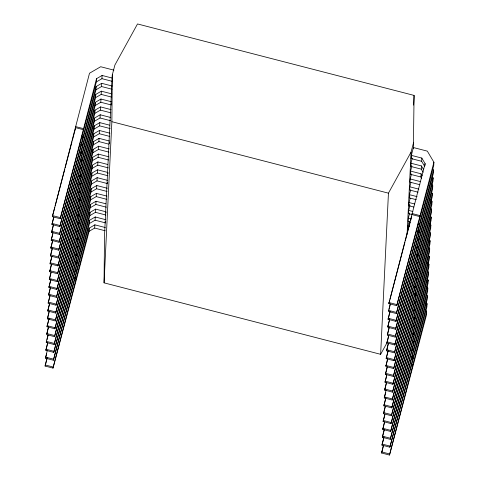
<?xml version="1.0" encoding="UTF-8"?>
<svg xmlns="http://www.w3.org/2000/svg" width="479" height="479" viewBox="0 0 479 479"><rect width="100%" height="100%" fill="white"/><g stroke="black" fill="none" stroke-linecap="round" stroke-linejoin="round"><path stroke-width="0.72" d="M387.104 342.575L380.637 354.316L104.063 282.849L104.5 236.009L112.308 74.862L114.882 65.054L137.515 23.95L414.09 95.417L413.347 148.61M104.063 282.849L111.87 121.702L112.308 74.862M105.332 227.543L94.86 224.837L89.268 228.088L89.112 231.303L52.995 368.1L45.098 366.058L47.038 357.747M105.715 219.681L95.237 216.975L89.645 220.226L89.489 223.442L53.379 360.238L45.475 358.196L47.229 350.604M106.033 213.107L106.098 211.82L95.62 209.113L90.028 212.365L89.872 215.586L53.756 352.376L45.858 350.335L47.613 342.742M105.781 203.779L96.004 201.252L90.411 204.503L90.256 207.724L54.139 344.515L46.241 342.473L47.996 334.887M48.373 327.025L46.619 334.611L54.522 336.653L90.633 199.863L90.788 196.641L96.381 193.39L106.859 196.097M107.236 188.241L96.764 185.529L91.172 188.78L91.016 192.001L54.899 328.792L47.002 326.75L48.948 318.439M107.619 180.367L97.147 177.661L91.555 180.912L91.399 184.128L55.283 320.924L47.379 318.882L49.139 311.29M107.937 173.793L108.003 172.506L97.524 169.8L91.932 173.051L91.776 176.266L55.666 313.062L47.762 311.021L49.517 303.429M107.685 164.465L97.908 161.938L92.315 165.189L92.16 168.404L56.043 305.201L48.145 303.159L49.9 295.567M50.283 287.705L48.523 295.298L56.426 297.339L92.537 160.543L92.692 157.328L98.285 154.076L108.763 156.783M109.146 148.921L98.668 146.215L93.076 149.466L92.92 152.687L56.809 289.478L48.906 287.436L50.66 279.85M109.523 141.06L99.051 138.353L93.459 141.604L93.303 144.826L57.187 281.616L49.289 279.574L51.043 271.988M109.907 133.198L99.428 130.492L93.836 133.743L93.68 136.964L57.57 273.754L49.666 271.713L51.421 264.127M109.589 125.157L99.812 122.63L94.219 125.881L94.064 129.102L57.947 265.893L50.05 263.851L51.804 256.265M110.667 117.481L100.195 114.774L94.603 118.02L94.441 121.241L58.33 258.031L50.427 255.99L52.187 248.403M111.05 109.619L100.572 106.913L94.98 110.158L94.824 113.379L58.713 250.176L50.81 248.134L52.564 240.542M111.427 101.746L100.955 99.039L95.363 102.29L95.207 105.506L59.091 242.302L51.193 240.26L52.947 232.668M111.811 93.884L101.338 91.178L95.746 94.429L95.584 97.65L59.474 234.441L51.57 232.399L53.331 224.807M112.194 86.022L101.716 83.316L96.123 86.567L95.968 89.789L59.857 226.579L51.954 224.537L53.708 216.951M112.571 78.161L102.099 75.454L96.507 78.706L96.351 81.927L60.234 218.717L52.337 216.676L89.501 73.233L100.686 66.737L113.93 70.156M52.995 368.1L89.268 228.088M53.379 360.238L89.645 220.226M53.756 352.376L90.028 212.365M54.139 344.515L90.411 204.503M54.522 336.653L90.788 196.641M54.899 328.792L91.172 188.78M55.283 320.924L91.555 180.912M55.666 313.062L91.932 173.051M56.043 305.201L92.315 165.189M56.426 297.339L92.692 157.328M56.809 289.478L93.076 149.466M57.187 281.616L93.459 141.604M57.57 273.754L93.836 133.743M57.947 265.893L94.219 125.881M58.33 258.031L94.603 118.02M58.713 250.176L94.98 110.158M59.091 242.302L95.363 102.29M59.474 234.441L95.746 94.429M59.857 226.579L96.123 86.567M60.234 218.717L96.507 78.706M75.353 129.791L75.407 128.731L72.383 140.269M89.112 231.303L94.704 228.058L94.86 224.837M89.489 223.442L95.082 220.196L95.237 216.975M89.872 215.586L95.465 212.335L95.62 209.113M90.256 207.724L95.848 204.473L96.004 201.252M90.633 199.863L96.225 196.612L96.381 193.39M91.016 192.001L96.608 188.75L96.764 185.529M91.399 184.128L96.992 180.876L97.147 177.661M91.776 176.266L97.369 173.015L97.524 169.8M92.16 168.404L97.752 165.159L97.908 161.938M92.537 160.543L98.129 157.298L98.285 154.076M92.92 152.687L98.512 149.436L98.668 146.215M93.303 144.826L98.896 141.574L99.051 138.353M93.68 136.964L99.273 133.713L99.428 130.492M94.064 129.102L99.656 125.851L99.812 122.63M94.441 121.241L100.033 117.99L100.195 114.774M94.824 113.379L100.416 110.128L100.572 106.913M95.207 105.506L100.8 102.261L100.955 99.039M95.584 97.65L101.177 94.399L101.338 91.178M95.968 89.789L101.56 86.537L101.716 83.316M96.351 81.927L101.943 78.676L102.099 75.454M105.62 221.615L105.56 222.903L95.082 220.196M107.524 182.295L107.464 183.583L96.992 180.876M109.398 143.634L109.463 142.347M111.272 104.967L111.368 103.033M380.637 354.316L388.445 193.169L411.078 152.065L413.652 142.257M425.568 309.757L426.663 311.607L426.508 314.829L389.499 455.05L381.595 453.008L383.35 445.416M425.951 301.902L427.046 303.746L426.891 306.967L389.876 447.188L381.979 445.147L383.919 436.836M426.699 294.657L427.43 295.884L427.274 299.106L390.259 439.327L382.356 437.285L384.11 429.699M427.076 286.795L427.807 288.023L427.651 291.244L390.636 431.465L382.739 429.424L384.493 421.837M427.094 278.305L428.19 280.155L428.034 283.37L391.02 423.598L383.122 421.556L384.876 413.964M427.478 270.443L428.573 272.294L428.412 275.509L391.403 415.736L383.499 413.694L385.254 406.102M427.855 262.582L428.95 264.432L428.795 267.653L391.78 407.874L383.883 405.833L385.829 397.522M428.603 255.337L429.334 256.57L429.178 259.792L392.163 400.013L384.26 397.971L386.02 390.379M428.98 247.475L429.711 248.709L429.555 251.93L392.546 392.151L384.643 390.11L386.397 382.523M428.998 239.003L430.094 240.847L429.938 244.068L392.924 384.29L385.026 382.248L386.781 374.662M429.382 231.141L430.477 232.986L430.322 236.207L393.307 376.428L385.403 374.386L387.158 366.8M387.733 358.214L385.787 366.525L393.684 368.567L430.699 228.345L430.855 225.124L429.759 223.28M430.507 216.035L431.238 217.268L431.082 220.484L394.067 360.705L386.17 358.663L387.924 351.077M430.89 208.173L431.621 209.407L431.459 212.622L394.451 352.849L386.547 350.808L388.301 343.215M430.902 199.683L431.998 201.533L431.842 204.755L394.828 344.976L386.93 342.934L388.685 335.342M431.286 191.822L432.381 193.672L432.226 196.893L395.211 337.114L387.307 335.072L389.068 327.48M389.637 318.9L387.691 327.211L395.594 329.253L432.603 189.031L432.759 185.81L431.669 183.966M432.411 176.721L433.142 177.948L432.986 181.17L395.971 321.391L388.074 319.349L389.828 311.763M390.211 303.902L388.451 311.488L396.355 313.529L433.369 173.308L433.525 170.087L432.794 168.859M388.834 303.626L425.107 163.614L421.819 158.07L411.341 155.364L413.395 147.538L427.334 151.142L433.902 162.225L433.746 165.447L396.738 305.668L388.834 303.626L389.589 300.746M389.499 455.05L426.663 311.607M389.876 447.188L427.046 303.746M390.259 439.327L427.43 295.884M390.636 431.465L427.807 288.023M391.02 423.598L428.19 280.155M391.403 415.736L428.573 272.294M391.78 407.874L428.95 264.432M392.163 400.013L429.334 256.57M392.546 392.151L429.711 248.709M392.924 384.29L430.094 240.847M393.307 376.428L430.477 232.986M393.684 368.567L430.855 225.124M394.067 360.705L431.238 217.268M394.451 352.849L431.621 209.407M394.828 344.976L431.998 201.533M395.211 337.114L432.381 193.672M395.594 329.253L432.759 185.81M395.971 321.391L433.142 177.948M396.355 313.529L433.525 170.087M396.738 305.668L433.902 162.225M407.102 234.129L411.078 152.065M413.622 105.117L414.09 95.417M407.761 229.345L407.916 226.124L409.036 221.855M409.599 213.281L408.294 218.262L408.138 221.484L410.234 222.022M412.012 214.526L408.521 213.622L408.677 210.401L409.982 205.425M413.79 207.024L408.898 205.76L409.054 202.539L410.18 198.27M416.263 199.695L409.282 197.887L409.437 194.672L410.743 189.69M410.94 182.541L409.82 186.81L409.665 190.025L418.041 192.193M411.509 173.967L410.198 178.948L410.042 182.17L419.82 184.696M421.628 178.248L420.903 177.014L410.425 174.308L410.581 171.087L411.886 166.105M423.107 172.23L421.281 169.153L410.808 166.447L410.964 163.225L412.269 158.244M424.58 166.219L421.664 161.291L411.186 158.585L411.341 155.364M420.903 177.014L421.059 173.793L410.581 171.087M421.281 169.153L421.436 165.932L410.964 163.225M421.664 161.291L421.819 158.07M425.011 165.548L425.107 163.614M52.337 216.676L54.792 207.305M55.169 205.862L64.815 169.099M65.192 167.662L72 141.706M51.954 224.537L53.846 217.328M51.57 232.399L53.462 225.19M51.193 240.26L52.894 233.77M50.81 248.134L52.894 240.201M50.427 255.99L52.51 248.062M50.05 263.851L51.942 256.642M49.666 271.713L51.558 264.504M49.289 279.574L50.99 273.09M48.906 287.436L50.984 279.508M48.714 294.579L50.606 287.37M48.145 303.159L50.038 295.95M47.762 311.021L49.654 303.812M47.379 318.882L49.086 312.392M47.002 326.75L49.08 318.822M46.81 333.893L48.702 326.684M46.241 342.473L46.619 341.03M46.996 339.593L48.128 335.264M45.858 350.335L47.75 343.126M45.475 358.196L46.613 353.873M45.098 366.058L47.176 358.13M411.186 158.585L411.748 156.447M410.808 166.447L411.18 165.021M410.425 174.308L410.796 172.883M409.282 197.887L409.844 195.755M408.898 205.76L409.276 204.335M408.521 213.622L408.892 212.197M389.966 299.303L404.911 242.356M405.288 240.913L410.204 222.172M410.581 220.729L411.718 216.406M389.02 309.326L390.157 305.003M388.074 319.349L390.151 311.422M387.882 326.492L389.583 320.002M387.307 335.072L389.199 327.864M386.93 342.934L388.631 336.444M386.547 350.808L388.247 344.317M386.17 358.663L388.247 350.736M385.972 365.806L387.679 359.316M385.403 374.386L387.295 367.177M385.026 382.248L386.727 375.764M384.643 390.11L386.343 383.625M384.26 397.971L385.775 392.205M383.883 405.833L385.775 398.624M383.499 413.694L385.391 406.485M383.122 421.556L384.823 415.065M382.739 429.424L384.439 422.939M382.356 437.285L384.439 429.358M381.979 445.147L383.865 437.938M381.595 453.008L383.487 445.799M101.943 78.676L112.415 81.382M101.56 86.537L112.038 89.244M101.177 94.399L111.655 97.105M410.198 178.948L420.676 181.655M100.8 102.261L110.577 104.787M409.82 186.81L418.897 189.157M100.416 110.128L110.894 112.834M409.437 194.672L417.119 196.653M100.033 117.99L110.511 120.696M111.87 121.702L388.445 193.169M409.054 202.539L414.646 203.988M99.656 125.851L110.128 128.558M408.677 210.401L412.868 211.484M75.508 126.576L83.412 128.617M412.012 213.526L419.909 215.568M99.273 133.713L109.751 136.419M75.46 127.63L83.358 129.671M411.958 214.58L419.861 216.622M408.294 218.262L411.09 218.987M81.592 136.102L83.029 136.473M418.095 223.058L419.532 223.43M81.544 137.162L82.981 137.533M98.896 141.574L108.673 144.101M418.041 224.112L419.478 224.483M407.916 226.124L409.311 226.483M81.214 143.963L82.651 144.335M417.712 230.914L419.149 231.285M80.442 144.838L82.598 145.394M98.512 149.436L108.99 152.142M417.664 231.974L419.101 232.345M80.831 151.825L82.268 152.196M417.335 238.776L418.766 239.147M98.129 157.298L108.607 160.004M80.783 152.885L82.22 153.256M417.281 239.835L418.718 240.207M80.454 159.699L81.885 160.07M416.952 246.637L418.389 247.008M97.752 165.159L108.224 167.866M80.4 160.758L81.837 161.13M416.179 247.511L418.335 248.068M80.071 167.56L81.508 167.931M416.568 254.499L418.005 254.87M97.369 173.015L107.847 175.727M80.017 168.62L81.454 168.991M416.52 255.558L417.957 255.93M79.688 175.422L81.125 175.793M416.191 262.372L417.628 262.743M78.921 176.29L81.077 176.847M416.137 263.432L417.574 263.803M79.31 183.283L80.747 183.655M415.808 270.234L417.245 270.605M96.608 188.75L107.08 191.456M78.538 184.152L80.694 184.708M415.754 271.294L417.191 271.665M78.927 191.139L80.364 191.51M415.425 278.095L416.862 278.467M96.225 196.612L106.703 199.318M78.873 192.199L80.31 192.57M415.377 279.149L416.814 279.52M78.544 199.001L79.981 199.372M415.048 285.957L416.485 286.328M95.848 204.473L106.32 207.179M78.496 200.06L79.933 200.432M414.275 286.825L416.431 287.382M78.167 206.862L79.604 207.233M414.664 293.813L416.101 294.184M78.113 207.922L79.55 208.293M95.465 212.335L105.937 215.041M414.616 294.872L416.047 295.244M77.784 214.724L79.221 215.095M414.281 301.674L415.718 302.045M77.017 215.598L79.167 216.155M414.233 302.734L415.67 303.105M52.391 215.574L60.288 217.616M388.888 302.524L396.786 304.566M77.406 222.585L78.837 222.957M413.904 309.536L415.341 309.907M94.704 228.058L105.176 230.764M77.353 223.645L78.79 224.016M413.85 310.596L415.287 310.967M52.007 223.436L59.911 225.477M388.505 310.386L396.408 312.428M77.023 230.447L78.46 230.818M413.521 317.397L414.958 317.769M76.969 231.507L78.406 231.878M413.473 318.457L414.91 318.828M51.624 231.297L59.528 233.339M388.128 318.248L396.025 320.289M76.64 238.32L78.077 238.692M413.143 325.259L414.58 325.63M76.592 239.374L78.029 239.745M413.09 326.319L414.527 326.69M51.247 239.159L59.145 241.2M387.745 326.109L395.648 328.151M76.263 246.182L77.694 246.553M412.76 333.121L414.197 333.492M412.706 334.18L414.143 334.552M76.209 247.236L77.646 247.607M50.864 247.032L58.767 249.074M387.361 333.971L395.265 336.013M75.88 254.038L77.317 254.409M412.377 340.994L413.814 341.365M75.826 255.097L77.263 255.469M412.329 342.048L413.766 342.419M50.481 254.888L58.384 256.93M386.984 341.832L394.882 343.874M75.496 261.899L76.933 262.27M412 348.856L413.437 349.227M75.448 262.959L76.885 263.33M411.946 349.909L413.383 350.281M50.103 262.749L58.001 264.791M386.601 349.706L394.504 351.748M75.119 269.761L76.556 270.132M411.617 356.711L413.054 357.083M75.065 270.821L76.502 271.192M411.563 357.771L413 358.142M49.72 270.611L57.624 272.653M386.218 357.562L394.121 359.603M74.736 277.622L76.173 277.994M411.233 364.573L412.67 364.944M74.688 278.682L76.119 279.053M411.186 365.633L412.623 366.004M49.343 278.473L57.24 280.514M385.84 365.423L393.738 367.465M48.96 286.334L56.857 288.376M385.457 373.285L393.361 375.326M48.577 294.196L56.48 296.238M385.08 381.146L392.978 383.188M48.199 302.057L56.097 304.099M384.697 389.008L392.6 391.05M47.816 309.919L55.72 311.961M384.314 396.869L392.217 398.911M47.433 317.781L55.336 319.822M383.936 404.731L391.834 406.773M47.056 325.648L54.953 327.69M383.553 412.593L391.457 414.634M46.673 333.51L54.576 335.551M383.17 420.454L391.074 422.496M46.289 341.371L54.193 343.413M382.793 428.322L390.69 430.364M45.912 349.233L53.81 351.275M382.41 436.183L390.313 438.225M45.529 357.094L53.432 359.136M382.032 444.045L389.93 446.087M45.152 364.956L53.049 366.998M381.649 451.907L389.547 453.948M421.436 165.932L423.628 169.632M421.059 173.793L422.149 175.643"/></g></svg>
